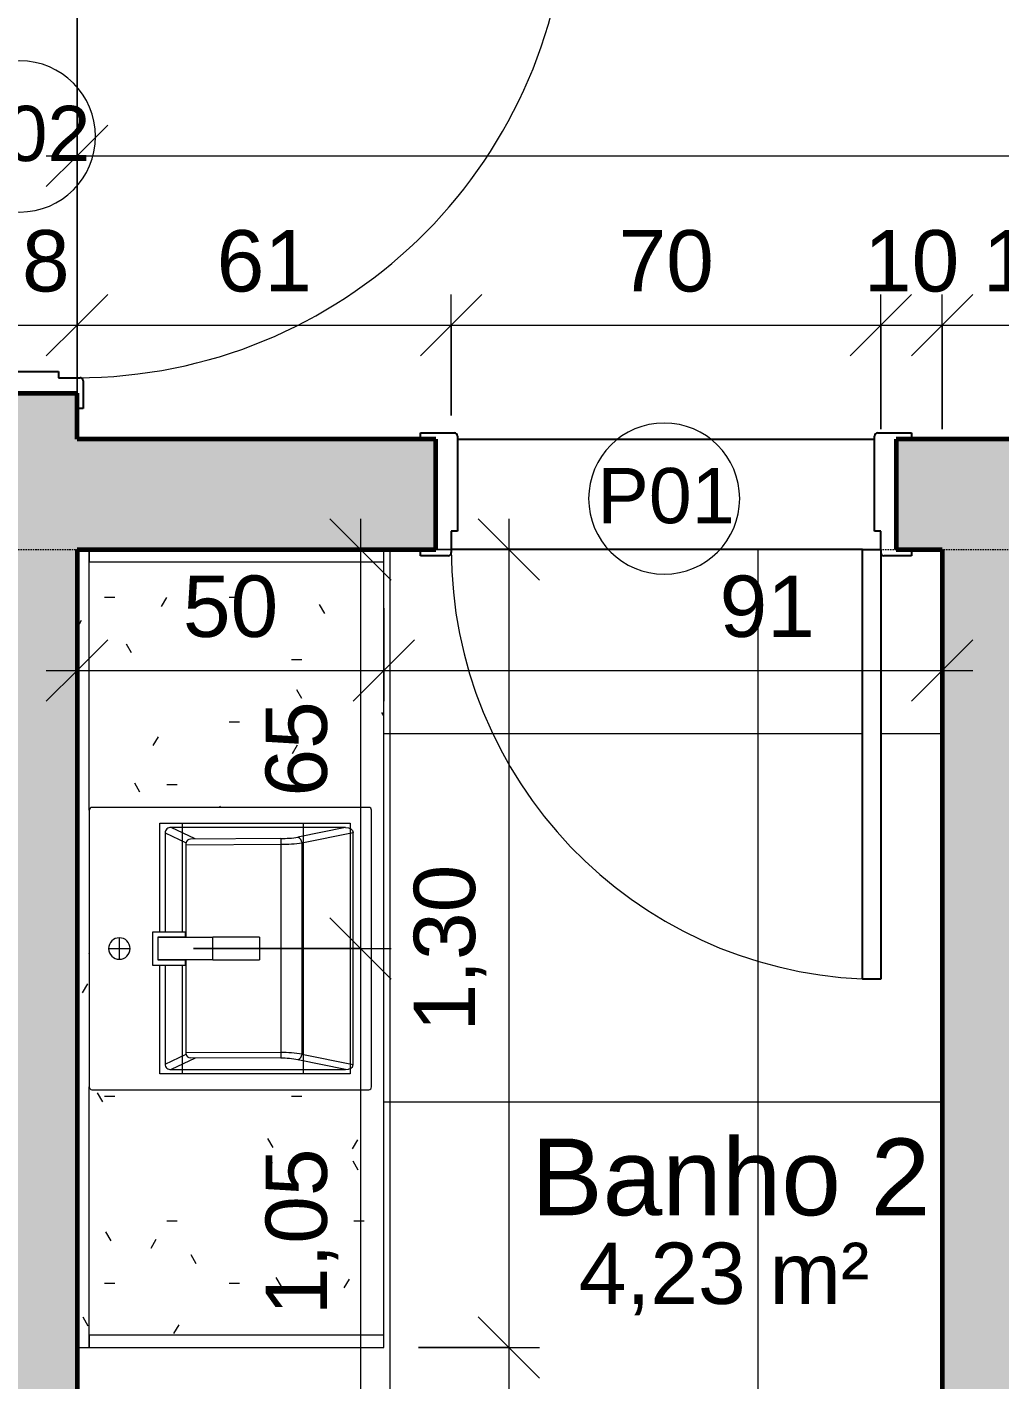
# Model space of a CAD drawing. Header units: millimetres. Extents: x -168557 to 193771, y -108373 to 197278.
# Drawn here: x 184331 to 185917, y -14683 to -12478 of the extents above; entities that cross this region are included whole.
import ezdxf

# ---------------------------------------------------------------- set-up
doc = ezdxf.new("R2010")
doc.units = ezdxf.units.MM
doc.linetypes.add('Overhead', pattern=[3.96875, 2.38125, -1.5875])
for name, color, linetype, lineweight in [('A-ANNO-DIMS', 211, 'Continuous', 9), ('A-ANNO-DIMS-50', 211, 'Continuous', 9), ('A-DOOR', 31, 'Continuous', 9), ('A-DOOR-IDEN', 31, 'Continuous', 9), ('A-FLOR', 192, 'Continuous', 9), ('A-FLOR-OVHD', 1, 'Overhead', 9), ('A-FLOR-PATT', 8, 'Continuous', 25), ('A-WALL', 113, 'Continuous', 9), ('A-WALL-PATT', 111, 'Continuous', 25), ('L-HRDS-IDEN', 13, 'Continuous', 9), ('P-SANR-FIXT', 6, 'Continuous', 9), ('Q-CASE', 31, 'Continuous', 9)]:
    doc.layers.add(name, color=color, linetype=linetype, lineweight=lineweight)
doc.styles.add('@Arial Unicode MS_1', font='', dxfattribs={"height": 100})
doc.styles.add('Arial', font='arial.ttf', dxfattribs={"height": 90})
doc.styles.add('Arial_2', font='arial.ttf', dxfattribs={"height": 100})
doc.styles.add('Arial_3', font='arial.ttf', dxfattribs={"height": 125})
doc.styles.get('@Arial Unicode MS_1').set_extended_font_data('@Arial Unicode MS')
doc.dimstyles.new('CRT_-__Metros_-_Linha_de_chamada_3_5_mm_2', dxfattribs={"dimscale": 304.8, "dimtxt": 100.584485, "dimasz": 0.328084, "dimexe": 0.164042, "dimexo": 0.0625, "dimgap": 0.082021, "dimtad": 1, "dimdec": 0, "dimlfac": 0.1, "dimdsep": 46, "dimtxsty": '@Arial Unicode MS_1', "dimblk1": 'OBLIQUE', "dimblk2": 'OBLIQUE', "dimsah": 1, "dimcen": 0.09, "dimdle": 0.164042, "dimazin": 0, "dimtfac": 1, "dimtdec": 4, "dimtix": 1, "dimtmove": 0, "dimatfit": 3, "dimfxl": 0.984252, "dimfxlon": 1, "dimtvp": 1, "dimtolj": 1, "dimtzin": 0, "dimarcsym": 2})
doc.dimstyles.new('CRT_-__Metros_-_Linha_de_chamada_3_5_mm_3', dxfattribs={"dimscale": 304.8, "dimtxt": 100.584485, "dimasz": 0.328084, "dimexe": 0.164042, "dimexo": 0.0625, "dimgap": 0.082021, "dimtad": 1, "dimlfac": 0.001, "dimrnd": 0.01, "dimzin": 0, "dimdsep": 46, "dimtxsty": '@Arial Unicode MS_1', "dimblk1": 'OBLIQUE', "dimblk2": 'OBLIQUE', "dimsah": 1, "dimcen": 0.09, "dimdle": 0.164042, "dimazin": 0, "dimtfac": 1, "dimtdec": 4, "dimtix": 1, "dimtmove": 0, "dimatfit": 3, "dimfxl": 0.984252, "dimfxlon": 1, "dimtvp": 1, "dimtolj": 1, "dimtzin": 0, "dimarcsym": 2})
doc.dimstyles.new('CRT_-__Metros_-_Linha_de_chamada_3_5_mm_5', dxfattribs={"dimscale": 304.8, "dimtxt": 100.584485, "dimasz": 0.328084, "dimexe": 0.164042, "dimexo": 0.0625, "dimgap": 0.082021, "dimtad": 1, "dimlfac": 0.001, "dimrnd": 0.01, "dimzin": 0, "dimdsep": 46, "dimtxsty": '@Arial Unicode MS_1', "dimblk1": 'OBLIQUE', "dimblk2": 'OBLIQUE', "dimsah": 1, "dimcen": 0.09, "dimdle": 0.164042, "dimazin": 0, "dimtfac": 1, "dimtdec": 4, "dimtix": 1, "dimtmove": 2, "dimatfit": 3, "dimfxl": 0.984252, "dimfxlon": 1, "dimtvp": 1, "dimtolj": 1, "dimtzin": 0, "dimarcsym": 2})
doc.dimstyles.new('CRT_-__Metros_-_Linha_de_chamada_3_5_mm_6', dxfattribs={"dimscale": 304.8, "dimtxt": 100.584485, "dimasz": 0.328084, "dimexe": 0.164042, "dimexo": 0.0625, "dimgap": 0.082021, "dimtad": 1, "dimdec": 0, "dimlfac": 0.1, "dimdsep": 46, "dimtxsty": '@Arial Unicode MS_1', "dimblk1": 'OBLIQUE', "dimblk2": 'OBLIQUE', "dimsah": 1, "dimcen": 0.09, "dimdle": 0.164042, "dimazin": 0, "dimtfac": 1, "dimtdec": 4, "dimtix": 1, "dimtmove": 2, "dimatfit": 3, "dimfxl": 0.984252, "dimfxlon": 1, "dimtvp": 1, "dimtolj": 1, "dimtzin": 0, "dimarcsym": 2})
pattern_1 = [(270, (14024.35, 2385.38), (101.6, -406.4), [16.764, -288.036, 16.764, -288.036, -1625.6]), (270, (14024.35, 2385.38), (101.6, -406.4), [-609.6, 16.764, -592.836, 16.764, -288.036, -711.2]), (270, (14024.35, 2385.38), (101.6, -406.4), [-1524, 16.764, -186.436, 16.764, -491.236]), (30, (14075.15, 2232.98), (301.1527, 291.1882), [16.764, -288.036, 16.764, -288.036, -1625.6]), (30, (14075.15, 2232.98), (301.1527, 291.1882), [-609.6, 16.764, -592.836, 16.764, -288.036, -711.2]), (30, (14075.15, 2232.98), (301.1527, 291.1882), [-1524, 16.764, -186.436, 16.764, -491.236]), (150, (14278.35, 2182.18), (-402.7527, 115.2118), [16.764, -288.036, 16.764, -288.036, -1625.6]), (150, (14278.35, 2182.18), (-402.7527, 115.2118), [-609.6, 16.764, -592.836, 16.764, -288.036, -711.2]), (150, (14278.35, 2182.18), (-402.7527, 115.2118), [-1524, 16.764, -186.436, 16.764, -491.236])]

# ---------------------------------------------------------------- blocks, each defined once
blk = doc.blocks.new('CRT_POR_Abrir_1 Folha_Madeira - 70 x 210 cm-V7-TERREO')
at = {"layer": 'A-DOOR', "lineweight": 25}
for p, q in [((-350, 790), (-320, 790)), ((-350, 90), (-350, 790)), ((-320, 790), (-320, 90)), ((-400, 90), (-400, 100)), ((-400, 100), (-355, 100)), ((-320, 90), (-350, 90)), ((-350, 90), (-350, 60)), ((350, 60), (350, 95)), ((355, 100), (400, 100)), ((400, 100), (400, 90)), ((-350, 60), (-340, 60)), ((-340, 60), (-340, -95)), ((340, 60), (350, 60)), ((340, -95), (340, 60)), ((-400, -100), (-400, -90)), ((-345, -100), (-400, -100)), ((400, -100), (345, -100)), ((400, -90), (400, -100))]:
    blk.add_line(p, q, dxfattribs=at)
at = {"layer": 'A-DOOR'}
for p, q in [((-350, 90), (-350, 790)), ((-350, 90), (350, 90)), ((350, 90), (-320, 90)), ((-340, -90), (340, -90))]:
    blk.add_line(p, q, dxfattribs=at)
blk.add_arc((-350, 90), 700, 0, 87.5361, dxfattribs=at)
at = {"layer": 'A-DOOR', "lineweight": 25}
for centre, start, end in [((-355, 95), 0, 90), ((355, 95), 90, 180), ((-345, -95), 270, 360), ((345, -95), 180, 270)]:
    blk.add_arc(centre, 5, start, end, dxfattribs=at)
blk = doc.blocks.new('CRT_POR_Abrir_1 Folha_Madeira - 80 x 210 cm-3907159-TERREO')
at = {"layer": 'A-DOOR', "lineweight": 25}
for p, q in [((-400, 890), (-370, 890)), ((-400, 90), (-400, 890)), ((-370, 890), (-370, 90)), ((-450, 90), (-450, 100)), ((-450, 100), (-405, 100)), ((-370, 90), (-400, 90)), ((-400, 90), (-400, 60)), ((400, 60), (400, 95)), ((405, 100), (450, 100)), ((450, 100), (450, 90)), ((-400, 60), (-390, 60)), ((-390, 60), (-390, -95)), ((390, 60), (400, 60)), ((390, -95), (390, 60)), ((-450, -100), (-450, -90)), ((-395, -100), (-450, -100)), ((450, -100), (395, -100)), ((450, -90), (450, -100))]:
    blk.add_line(p, q, dxfattribs=at)
at = {"layer": 'A-DOOR'}
for p, q in [((-400, 90), (-400, 890)), ((-400, 90), (400, 90)), ((400, 90), (-370, 90)), ((-390, -90), (390, -90)), ((-390, -90), (390, -90))]:
    blk.add_line(p, q, dxfattribs=at)
blk.add_arc((-400, 90), 800, 0, 87.8441, dxfattribs=at)
at = {"layer": 'A-DOOR', "lineweight": 25}
for centre, start, end in [((-405, 95), 0, 90), ((405, 95), 90, 180), ((-395, -95), 270, 0), ((395, -95), 180, 270)]:
    blk.add_arc(centre, 5, start, end, dxfattribs=at)
blk = doc.blocks.new('CRT_GAB_BNH_Bancada retangular com cuba de apoio - CRT_GAB_BNH_Bancada retangular com cuba de apoio-4146542-TERREO')
at = {"layer": 'Q-CASE'}
h = blk.add_hatch(dxfattribs=at)
h.set_pattern_fill('FP_10', color=256, style=0, pattern_type=2)
h.set_pattern_definition(pattern_1)
h.paths.add_polyline_path([(-605.3, -20), (694.7, -20), (694.7, 0), (-605.3, 0)])
h = blk.add_hatch(dxfattribs=at)
h.set_pattern_fill('FP_10', color=256, style=0, pattern_type=2)
h.set_pattern_definition(pattern_1)
h.paths.add_polyline_path([(-585.3, -20), (-585.3, -500), (674.7, -500), (674.7, -20), (271.5, -20.1), (272.5, -20.6), (274.7, -24.4), (274.6, -476.8), (274.1, -477.8), (270.3, -480), (-182.1, -479.9), (-185.2, -476.8), (-185.3, -475.6), (-185.2, -23.2), (-182.1, -20.1), (-185.3, -20), (-339.5, -20)])
at = {"layer": 'P-SANR-FIXT', "color": 55}
for p, q in [((44.7, -51.5), (44.7, -86.5)), ((27.2, -69), (62.2, -69)), ((26.2, -131.5), (26.2, -176.9)), ((63.2, -131.5), (26.2, -131.5)), ((63.2, -176.9), (63.2, -131.5)), ((-133.9, -192.5), (-152.5, -153.4)), ((-152.5, -153.4), (-152.5, -437.5)), ((-143.7, -143.6), (-127.4, -177.7)), ((17.8, -143.6), (-143.7, -143.6)), ((233.1, -143.6), (71.6, -143.6)), ((233.1, -143.6), (216.8, -177.7)), ((223.3, -192.5), (241.9, -153.4)), ((241.9, -437.5), (241.9, -153.4)), ((-134.1, -332.3), (-133.3, -184.9)), ((-127.4, -177.7), (26.2, -177.7)), ((-124, -177.7), (-124.8, -332.5)), ((63.2, -177.7), (216.8, -177.7)), ((213.4, -177.7), (214.7, -332.5)), ((224.1, -332.3), (222.7, -184.9)), ((26.2, -221.5), (63.2, -221.5)), ((-134, -332.5), (224.3, -332.5)), ((-152.5, -437.5), (-136.6, -359.9)), ((-127.3, -366.6), (-144.4, -450)), ((216.7, -366.6), (-127.3, -366.6)), ((216.7, -366.6), (233.8, -450)), ((241.9, -437.5), (226, -359.9)), ((-144.4, -450), (233.8, -450))]:
    blk.add_line(p, q, dxfattribs=at)
for centre, radius, start, end in [((-143.7, -152.4), 8.81, 90, 186.2363), ((233.1, -152.4), 8.81, 353.7637, 90), ((-126, -184.9), 7.28, 100.4883, 179.7065), ((215.4, -184.9), 7.28, 0.2935, 79.5117), ((-256.6, -335.1), 122.5, 348.2872, 1.3069), ((-325.8, -334.8), 201, 350.8951, 0.6682), ((464.3, -334.8), 249.7, 179.462, 187.3196), ((385.8, -335.1), 161.7, 179.0099, 188.8476), ((-126.5, -355.7), 11, 202.5704, 265.703), ((215.9, -355.7), 11, 274.297, 337.4296)]:
    blk.add_arc(centre, radius, start, end, dxfattribs=at)
for points in [[(-152.5, -437.5), (-152.5, -444.8), (-149.6, -450), (-144.4, -450)], [(241.9, -437.5), (241.9, -444.8), (239, -450), (233.8, -450)]]:
    blk.add_open_spline(points, degree=3, dxfattribs=at)
at = {"layer": 'Q-CASE', "color": 55}
for p, q in [((-605.3, 0), (-605.3, -20)), ((-605.3, -20), (-605.3, -500)), ((-585.3, -20), (-605.3, -20)), ((-605.3, -20), (-180.9, -20)), ((-585.3, -500), (-585.3, -20)), ((270.3, -20), (-180.9, -20)), ((270.3, -20), (694.7, -20)), ((674.7, -20), (674.7, -500)), ((694.7, -20), (674.7, -20)), ((-185.3, -24.4), (-185.3, -475.6)), ((274.7, -475.6), (274.7, -24.4)), ((71.6, -123.1), (17.8, -123.1)), ((17.8, -123.1), (17.8, -176.9)), ((26.2, -221.5), (26.2, -131.5)), ((63.2, -131.5), (26.2, -131.5)), ((63.2, -131.5), (63.2, -221.5)), ((71.6, -176.9), (71.6, -123.1)), ((-159.4, -445.2), (-159.4, -134.8)), ((-159.4, -134.8), (17.8, -134.8)), ((71.6, -134.8), (248.8, -134.8)), ((248.8, -134.8), (248.8, -445.2)), ((-159.4, -171.7), (17.8, -171.7)), ((71.6, -171.7), (248.8, -171.7)), ((17.8, -176.9), (26.2, -176.9)), ((63.2, -176.9), (71.6, -176.9)), ((26.2, -221.5), (26.2, -297.5)), ((26.2, -221.5), (63.2, -221.5)), ((63.2, -297.5), (63.2, -221.5)), ((63.2, -297.5), (26.2, -297.5)), ((248.8, -368.3), (-159.4, -368.3)), ((248.8, -445.2), (-159.4, -445.2)), ((-180.9, -480), (270.3, -480)), ((-605.3, -500), (-585.3, -500)), ((-585.3, -500), (674.7, -500)), ((674.7, -500), (694.7, -500))]:
    blk.add_line(p, q, dxfattribs=at)
for centre, radius, start, end in [((-180.9, -24.4), 4.37, 90, 180), ((270.3, -24.4), 4.37, 0, 90), ((44.7, -69), 17.5, 0, 180), ((44.7, -69), 17.5, 360, 180), ((44.7, -69), 17.5, 180, 0), ((44.7, -69), 17.5, 180, 360), ((-180.9, -475.6), 4.37, 180, 270), ((270.3, -475.6), 4.37, 270, 360)]:
    blk.add_arc(centre, radius, start, end, dxfattribs=at)
blk = doc.blocks.new('CRT_ANO_Tag de Portas - Tag 1_8mm-918015-TERREO')
at = {"layer": 'A-DOOR-IDEN'}
for start, end in [(360, 180), (180, 360)]:
    blk.add_arc((-0.061, -0.14), 2.462, start, end, dxfattribs=at)
blk = doc.blocks.new('DIMBLOCK112-TERREO')
at = {"layer": 'A-ANNO-DIMS-50', "transparency": 16777216}
for p, q in [((189502.3, -12388.4), (189502.3, -12738.4)), ((189502.3, -12688.4), (189502.3, -12388.4)), ((184412.3, -12714.6), (184412.3, -12638.4)), ((184362.3, -12688.4), (189552.3, -12688.4)), ((184412.3, -12688.4), (184412.3, -12714.6))]:
    blk.add_line(p, q, dxfattribs=at)
at = {"layer": 'A-ANNO-DIMS-50', "lineweight": 18, "transparency": 16777216}
for p, q in [((184412.3, -12688.4), (184462.3, -12638.4)), ((189502.3, -12688.4), (189552.3, -12638.4)), ((184412.3, -12688.4), (184362.3, -12738.4)), ((189502.3, -12688.4), (189452.3, -12738.4))]:
    blk.add_line(p, q, dxfattribs=at)
at = {"layer": 'A-ANNO-DIMS-50', "color": 0, "transparency": 16777216, "insert": (186822.1, -12533.6), "char_height": 100, "width": 324.675, "attachment_point": 1, "line_spacing_factor": 1.117605, "style": '@Arial Unicode MS_1'}
blk.add_mtext('5,09', dxfattribs=at)
blk = doc.blocks.new('_Oblique')
at = {"color": 0, "linetype": 'ByBlock', "lineweight": -2}
blk.add_line((-0.5, -0.5), (0.5, 0.5), dxfattribs=at)
blk = doc.blocks.new('DIMBLOCK120-TERREO')
at = {"layer": 'A-ANNO-DIMS-50', "lineweight": 18, "transparency": 16777216}
for p, q in [((184232.3, -12964), (184282.3, -12914)), ((184412.3, -12964), (184462.3, -12914)), ((184232.3, -12964), (184182.3, -13014)), ((184412.3, -12964), (184362.3, -13014))]:
    blk.add_line(p, q, dxfattribs=at)
at = {"layer": 'A-ANNO-DIMS-50', "transparency": 16777216}
for p, q in [((184232.3, -13111), (184232.3, -12914)), ((184412.3, -13111), (184412.3, -12914)), ((184232.3, -12964), (184412.3, -12964)), ((184232.3, -12964), (184232.3, -13111)), ((184412.3, -12964), (184412.3, -13111))]:
    blk.add_line(p, q, dxfattribs=at)
at = {"layer": 'A-ANNO-DIMS-50', "color": 0, "transparency": 16777216, "insert": (184244.9, -12809.2), "char_height": 100, "width": 185.873, "attachment_point": 1, "line_spacing_factor": 1.117605, "style": '@Arial Unicode MS_1'}
blk.add_mtext('18', dxfattribs=at)
blk = doc.blocks.new('DIMBLOCK121-TERREO')
at = {"layer": 'A-ANNO-DIMS-50', "lineweight": 18, "transparency": 16777216}
for p, q in [((184412.3, -12964), (184462.3, -12914)), ((185022.3, -12964), (185072.3, -12914)), ((184412.3, -12964), (184362.3, -13014)), ((185022.3, -12964), (184972.3, -13014))]:
    blk.add_line(p, q, dxfattribs=at)
at = {"layer": 'A-ANNO-DIMS-50', "transparency": 16777216}
for p, q in [((184412.3, -13111), (184412.3, -12914)), ((185022.3, -13111), (185022.3, -12914)), ((184412.3, -12964), (185022.3, -12964)), ((184412.3, -12964), (184412.3, -13111)), ((185022.3, -12964), (185022.3, -13111))]:
    blk.add_line(p, q, dxfattribs=at)
at = {"layer": 'A-ANNO-DIMS-50', "color": 0, "transparency": 16777216, "insert": (184639.9, -12809.2), "char_height": 100, "width": 185.873, "attachment_point": 1, "line_spacing_factor": 1.117605, "style": '@Arial Unicode MS_1'}
blk.add_mtext('61', dxfattribs=at)
blk = doc.blocks.new('DIMBLOCK122-TERREO')
at = {"layer": 'A-ANNO-DIMS-50', "lineweight": 18, "transparency": 16777216}
for p, q in [((185022.3, -12964), (185072.3, -12914)), ((185722.3, -12964), (185772.3, -12914)), ((185022.3, -12964), (184972.3, -13014)), ((185722.3, -12964), (185672.3, -13014))]:
    blk.add_line(p, q, dxfattribs=at)
at = {"layer": 'A-ANNO-DIMS-50', "transparency": 16777216}
for p, q in [((185022.3, -13111), (185022.3, -12914)), ((185722.3, -13133.6), (185722.3, -12914)), ((185022.3, -12964), (185722.3, -12964)), ((185022.3, -12964), (185022.3, -13111)), ((185722.3, -12964), (185722.3, -13133.6))]:
    blk.add_line(p, q, dxfattribs=at)
at = {"layer": 'A-ANNO-DIMS-50', "color": 0, "transparency": 16777216, "insert": (185294.9, -12809.2), "char_height": 100, "width": 185.873, "attachment_point": 1, "line_spacing_factor": 1.117605, "style": '@Arial Unicode MS_1'}
blk.add_mtext('70', dxfattribs=at)
blk = doc.blocks.new('DIMBLOCK123-TERREO')
at = {"layer": 'A-ANNO-DIMS-50', "lineweight": 18, "transparency": 16777216}
for p, q in [((185722.3, -12964), (185772.3, -12914)), ((185822.3, -12964), (185872.3, -12914)), ((185722.3, -12964), (185672.3, -13014)), ((185822.3, -12964), (185772.3, -13014))]:
    blk.add_line(p, q, dxfattribs=at)
at = {"layer": 'A-ANNO-DIMS-50', "transparency": 16777216}
for p, q in [((185722.3, -13133.6), (185722.3, -12914)), ((185822.3, -13133.6), (185822.3, -12914)), ((185722.3, -12964), (185822.3, -12964)), ((185722.3, -12964), (185722.3, -13133.6)), ((185822.3, -12964), (185822.3, -13133.6))]:
    blk.add_line(p, q, dxfattribs=at)
at = {"layer": 'A-ANNO-DIMS-50', "color": 0, "transparency": 16777216, "insert": (185694.9, -12809.2), "char_height": 100, "width": 185.873, "attachment_point": 1, "line_spacing_factor": 1.117605, "style": '@Arial Unicode MS_1'}
blk.add_mtext('10', dxfattribs=at)
blk = doc.blocks.new('DIMBLOCK124-TERREO')
at = {"layer": 'A-ANNO-DIMS-50', "lineweight": 18, "transparency": 16777216}
for p, q in [((185822.3, -12964), (185872.3, -12914)), ((186002.3, -12964), (186052.3, -12914)), ((185822.3, -12964), (185772.3, -13014)), ((186002.3, -12964), (185952.3, -13014))]:
    blk.add_line(p, q, dxfattribs=at)
at = {"layer": 'A-ANNO-DIMS-50', "transparency": 16777216}
for p, q in [((185822.3, -13133.6), (185822.3, -12914)), ((186002.3, -13133.6), (186002.3, -12914)), ((185822.3, -12964), (186002.3, -12964)), ((185822.3, -12964), (185822.3, -13133.6)), ((186002.3, -12964), (186002.3, -13133.6))]:
    blk.add_line(p, q, dxfattribs=at)
at = {"layer": 'A-ANNO-DIMS-50', "color": 0, "transparency": 16777216, "insert": (185888.6, -12809.2), "char_height": 100, "width": 185.873, "attachment_point": 1, "line_spacing_factor": 1.117605, "style": '@Arial Unicode MS_1'}
blk.add_mtext('18', dxfattribs=at)
blk = doc.blocks.new('DIMBLOCK162-TERREO')
at = {"layer": 'A-ANNO-DIMS-50', "lineweight": 18, "transparency": 16777216}
for p, q in [((184874.4, -13329.7), (184824.4, -13279.7)), ((184874.4, -13329.7), (184924.4, -13379.7)), ((184874.4, -13979.7), (184824.4, -13929.7)), ((184874.4, -13979.7), (184924.4, -14029.7))]:
    blk.add_line(p, q, dxfattribs=at)
at = {"layer": 'A-ANNO-DIMS-50', "transparency": 16777216}
for p, q in [((184874.4, -13279.7), (184874.4, -13979.7)), ((185174.4, -13329.7), (184824.4, -13329.7)), ((184874.4, -13329.7), (185174.4, -13329.7)), ((184601.9, -13979.7), (184924.4, -13979.7)), ((184874.4, -13979.7), (184601.9, -13979.7))]:
    blk.add_line(p, q, dxfattribs=at)
at = {"layer": 'A-ANNO-DIMS-50', "color": 0, "transparency": 16777216, "insert": (184719.6, -13732.1), "char_height": 100, "width": 185.873, "attachment_point": 1, "rotation": 90, "line_spacing_factor": 1.117605, "style": '@Arial Unicode MS_1'}
blk.add_mtext('65', dxfattribs=at)
blk = doc.blocks.new('DIMBLOCK163-TERREO')
at = {"layer": 'A-ANNO-DIMS-50', "lineweight": 18, "transparency": 16777216}
for p, q in [((184874.4, -13979.7), (184824.4, -13929.7)), ((184874.4, -13979.7), (184924.4, -14029.7)), ((184874.4, -15029.7), (184824.4, -14979.7)), ((184874.4, -15029.7), (184924.4, -15079.7))]:
    blk.add_line(p, q, dxfattribs=at)
at = {"layer": 'A-ANNO-DIMS-50', "transparency": 16777216}
for p, q in [((184601.9, -13979.7), (184924.4, -13979.7)), ((184874.4, -13979.7), (184601.9, -13979.7)), ((184874.4, -13979.7), (184874.4, -15029.7)), ((184516.5, -15029.7), (184924.4, -15029.7)), ((184874.4, -15029.7), (184516.5, -15029.7))]:
    blk.add_line(p, q, dxfattribs=at)
at = {"layer": 'A-ANNO-DIMS-50', "color": 0, "transparency": 16777216, "insert": (184719.6, -14577.2), "char_height": 100, "width": 324.675, "attachment_point": 1, "rotation": 90, "line_spacing_factor": 1.117605, "style": '@Arial Unicode MS_1'}
blk.add_mtext('1,05', dxfattribs=at)
blk = doc.blocks.new('DIMBLOCK166-TERREO')
at = {"layer": 'A-ANNO-DIMS-50', "lineweight": 18, "transparency": 16777216}
for p, q in [((185115.9, -13329.7), (185065.9, -13279.7)), ((185115.9, -13329.7), (185165.9, -13379.7)), ((185115.9, -14629.7), (185065.9, -14579.7)), ((185115.9, -14629.7), (185165.9, -14679.7))]:
    blk.add_line(p, q, dxfattribs=at)
at = {"layer": 'A-ANNO-DIMS-50', "transparency": 16777216}
for p, q in [((185115.9, -13279.7), (185115.9, -14629.7)), ((184815.9, -13329.7), (185165.9, -13329.7)), ((185115.9, -13329.7), (184815.9, -13329.7)), ((184968.9, -14629.7), (185165.9, -14629.7)), ((185115.9, -14629.7), (184968.9, -14629.7))]:
    blk.add_line(p, q, dxfattribs=at)
at = {"layer": 'A-ANNO-DIMS-50', "color": 0, "transparency": 16777216, "insert": (184961.1, -14114.9), "char_height": 100, "width": 324.675, "attachment_point": 1, "rotation": 90, "line_spacing_factor": 1.117605, "style": '@Arial Unicode MS_1'}
blk.add_mtext('1,30', dxfattribs=at)
blk = doc.blocks.new('DIMBLOCK167-TERREO')
at = {"layer": 'A-ANNO-DIMS-50', "lineweight": 18, "transparency": 16777216}
for p, q in [((185115.9, -14629.7), (185065.9, -14579.7)), ((185115.9, -14629.7), (185165.9, -14679.7)), ((185115.9, -15426.3), (185065.9, -15376.3)), ((185115.9, -15426.3), (185165.9, -15476.3))]:
    blk.add_line(p, q, dxfattribs=at)
at = {"layer": 'A-ANNO-DIMS-50', "transparency": 16777216}
for p, q in [((184968.9, -14629.7), (185165.9, -14629.7)), ((185115.9, -14629.7), (184968.9, -14629.7)), ((185115.9, -14629.7), (185115.9, -15426.3)), ((185415.9, -15426.3), (185065.9, -15426.3)), ((185115.9, -15426.3), (185415.9, -15426.3))]:
    blk.add_line(p, q, dxfattribs=at)
at = {"layer": 'A-ANNO-DIMS-50', "color": 0, "transparency": 16777216, "insert": (184961.1, -15105.4), "char_height": 100, "width": 185.873, "attachment_point": 1, "rotation": 90, "line_spacing_factor": 1.117605, "style": '@Arial Unicode MS_1'}
blk.add_mtext('80', dxfattribs=at)
blk = doc.blocks.new('DIMBLOCK178-TERREO')
at = {"layer": 'A-ANNO-DIMS-50', "transparency": 16777216}
for p, q in [((184412.3, -13397.3), (184412.3, -13576.8)), ((184412.3, -13526.8), (184412.3, -13397.3)), ((184912.3, -13425.2), (184912.3, -13576.8)), ((184912.3, -13526.8), (184912.3, -13425.2)), ((184362.3, -13526.8), (184912.3, -13526.8))]:
    blk.add_line(p, q, dxfattribs=at)
at = {"layer": 'A-ANNO-DIMS-50', "lineweight": 18, "transparency": 16777216}
for p, q in [((184412.3, -13526.8), (184462.3, -13476.8)), ((184912.3, -13526.8), (184962.3, -13476.8)), ((184412.3, -13526.8), (184362.3, -13576.8)), ((184912.3, -13526.8), (184862.3, -13576.8))]:
    blk.add_line(p, q, dxfattribs=at)
at = {"layer": 'A-ANNO-DIMS-50', "color": 0, "transparency": 16777216, "insert": (184584.9, -13372), "char_height": 100, "width": 185.873, "attachment_point": 1, "line_spacing_factor": 1.117605, "style": '@Arial Unicode MS_1'}
blk.add_mtext('50', dxfattribs=at)
blk = doc.blocks.new('DIMBLOCK179-TERREO')
at = {"layer": 'A-ANNO-DIMS-50', "transparency": 16777216}
for p, q in [((185822.3, -13397.3), (185822.3, -13576.8)), ((185822.3, -13526.8), (185822.3, -13397.3)), ((184912.3, -13425.2), (184912.3, -13576.8)), ((184912.3, -13526.8), (184912.3, -13425.2)), ((184912.3, -13526.8), (185872.3, -13526.8))]:
    blk.add_line(p, q, dxfattribs=at)
at = {"layer": 'A-ANNO-DIMS-50', "lineweight": 18, "transparency": 16777216}
for p, q in [((184912.3, -13526.8), (184962.3, -13476.8)), ((185822.3, -13526.8), (185872.3, -13476.8)), ((184912.3, -13526.8), (184862.3, -13576.8)), ((185822.3, -13526.8), (185772.3, -13576.8))]:
    blk.add_line(p, q, dxfattribs=at)
at = {"layer": 'A-ANNO-DIMS-50', "color": 0, "transparency": 16777216, "insert": (185459.6, -13372), "char_height": 100, "width": 185.873, "attachment_point": 1, "line_spacing_factor": 1.117605, "style": '@Arial Unicode MS_1'}
blk.add_mtext('91', dxfattribs=at)

msp = doc.modelspace()

# ---------------------------------------------------------------- hatches: boundary and pattern name
at = {"layer": 'A-FLOR-PATT', "lineweight": 9}
h = msp.add_hatch(dxfattribs=at)
h.set_pattern_fill('FP_16', color=9, style=0, pattern_type=2)
h.set_pattern_definition([(270, (184322.33, -14829.65), (600, 4e-14), []), (0, (184322.33, -14829.65), (0, 600), [])])
h.paths.add_polyline_path([(184027.332, -16329.651), (184232.332, -16329.651), (184232.332, -15895.918), (184154.057, -15895.918), (184150.882, -15893.449), (184150.882, -15891.372), (184008.638, -15891.372), (184004.966, -15914.026), (183986.61, -15949.773), (183980.166, -15956.741), (183958.83, -15977.526), (183938.178, -15988.898), (183920.844, -15996.125), (183909.255, -15998.29), (183884.182, -16001.78), (183844.936, -15995.565), (183827.798, -15987.617), (183808.11, -15976.103), (183781.021, -15948.687), (183769.725, -15928.524), (183763.397, -15914.026), (183757.182, -15874.78), (183763.397, -15835.535), (183781.544, -15800.014), (183789.54, -15791.485), (183809.533, -15772.035), (183830.185, -15760.663), (183847.519, -15753.436), (183857.71, -15751.467), (183884.182, -15747.78), (183923.427, -15753.996), (183940.565, -15761.944), (183960.253, -15773.458), (183987.342, -15800.874), (183998.638, -15821.037), (184004.966, -15835.535), (184008.885, -15858.189), (184150.882, -15857.68), (184150.882, -15856.112), (184154.057, -15853.643), (184232.332, -15853.643), (184232.332, -15427.91), (183527.332, -15427.91), (183527.332, -15419.91), (184232.332, -15419.91), (184232.332, -15212.151), (184158.076, -15209.265), (184098.855, -15203.093), (184091.783, -15201.012), (184082.42, -15196.62), (184072.725, -15186.948), (184068.901, -15180.373), (184065.907, -15170.018), (184064.784, -15158.452), (184064.43, -15149.192), (184049.354, -15149.674), (184038.636, -15150.566), (184022.576, -15154.649), (184012.332, -15158.18), (184012.332, -15163.425), (183884.481, -15206.977), (183852.802, -15215.15), (183837.838, -15217.901), (183810.748, -15219.625), (183779.051, -15219.414), (183750.565, -15215.513), (183726.214, -15210.181), (183695.054, -15199.013), (183675.884, -15190.972), (183657.943, -15180.69), (183629.924, -15161.923), (183606.545, -15139.501), (183599.285, -15130.799), (183586.691, -15110.707), (183577.838, -15093.003), (183571.002, -15070.249), (183566.67, -15049.735), (183565.52, -15029.651), (183566.782, -15007.601), (183573.067, -14981.575), (183578.654, -14964.202), (183590.916, -14941.281), (183603.149, -14923.671), (183609.068, -14917.573), (183632.855, -14894.985), (183666.599, -14873.412), (183681.716, -14865.657), (183712.415, -14853.847), (183730.992, -14847.721), (183756.299, -14842.651), (183783.252, -14839.378), (183820.414, -14840.292), (183842.099, -14842.184), (183856.855, -14845.001), (183897.408, -14856.264), (184012.332, -14896.275), (184012.458, -14901.166), (184022.576, -14904.653), (184038.636, -14908.736), (184055.15, -14910.11), (184064.538, -14910.11), (184065.493, -14892.31), (184066.897, -14885.454), (184070.145, -14876.143), (184079.2, -14865.277), (184085.41, -14860.885), (184097.545, -14856.508), (184106.902, -14854.923), (184174.642, -14848.982), (184232.332, -14847.151), (184232.332, -14629.651), (183732.332, -14629.651), (183732.332, -13329.651), (183672.332, -13329.651), (183672.332, -13339.651), (183627.332, -13339.651), (183623.796, -13338.186), (183622.332, -13334.651), (183622.332, -13329.651), (182952.332, -13329.651), (182952.332, -14029.651), (182922.332, -14029.651), (182922.332, -13334.651), (182920.867, -13338.186), (182917.332, -13339.651), (182872.332, -13339.651), (182872.332, -13329.651), (182822.332, -13329.651), (182822.332, -16329.651), (183027.332, -16329.651), (183027.332, -16319.651), (184027.332, -16319.651), (184027.332, -16324.651)])
h.paths.add_polyline_path([(184617.332, -16329.651), (184617.332, -16319.651), (185617.332, -16319.651), (185617.332, -16329.651), (185822.332, -16329.651), (185822.332, -13329.651), (185772.332, -13329.651), (185772.332, -13339.651), (185727.332, -13339.651), (185723.796, -13338.186), (185722.332, -13334.651), (185722.332, -14029.651), (185692.332, -14029.651), (185692.332, -13329.651), (185022.332, -13329.651), (185022.332, -13334.651), (185020.867, -13338.186), (185017.332, -13339.651), (184972.332, -13339.651), (184972.332, -13329.651), (184912.332, -13329.651), (184912.332, -14629.651), (184412.332, -14629.651), (184412.332, -14847.151), (184486.523, -14849.985), (184519.762, -14852.896), (184545.808, -14856.209), (184552.88, -14858.29), (184562.184, -14862.574), (184567.06, -14867.152), (184575.116, -14877.417), (184577.327, -14884.025), (184578.768, -14889.374), (184579.874, -14900.85), (184580.324, -14910.11), (184589.513, -14910.11), (184606.027, -14908.736), (184622.087, -14904.653), (184632.332, -14901.122), (184632.332, -14895.877), (184758.782, -14852.696), (184793.679, -14843.817), (184806.825, -14841.401), (184833.915, -14839.677), (184863.873, -14839.677), (184895.441, -14844.058), (184918.712, -14849.211), (184949.904, -14860.407), (184970.015, -14869.006), (184986.72, -14878.611), (185014.681, -14897.378), (185043.049, -14925.433), (185046.646, -14930.447), (185057.89, -14948.303), (185066.825, -14966.298), (185073.661, -14989.053), (185078.069, -15010.882), (185078.969, -15032.693), (185077.881, -15051.7), (185071.771, -15077.165), (185066.006, -15095.099), (185053.81, -15118.021), (185041.503, -15135.631), (185031.324, -15146.455), (185010.363, -15165.259), (184978.261, -15185.782), (184963.399, -15193.463), (184931.85, -15205.591), (184912.027, -15211.911), (184881.26, -15217.513), (184861.411, -15219.924), (184823.931, -15218.989), (184802.465, -15217.099), (184787.808, -15214.3), (184747.255, -15203.038), (184632.332, -15163.027), (184632.205, -15158.136), (184622.087, -15154.649), (184606.027, -15150.566), (184584.974, -15149.192), (184580.125, -15149.192), (184579.17, -15166.991), (184577.766, -15173.848), (184574.633, -15183.013), (184570.132, -15188.785), (184560.648, -15197.667), (184554.315, -15200.428), (184547.118, -15202.793), (184537.668, -15204.388), (184470.023, -15210.366), (184436.627, -15211.686), (184412.332, -15212.151), (184412.332, -15419.91), (185117.332, -15419.91), (185117.332, -15427.91), (184412.332, -15427.91), (184412.332, -15853.643), (184490.607, -15853.643), (184493.782, -15856.112), (184493.782, -15858.189), (184636.025, -15858.189), (184639.697, -15835.535), (184647.645, -15818.146), (184659.015, -15798.853), (184685.833, -15772.035), (184708.989, -15759.241), (184723.819, -15753.517), (184741.925, -15750.72), (184761.545, -15747.924), (184790.147, -15751.916), (184799.727, -15753.996), (184821.629, -15764.311), (184835.13, -15772.035), (184847.01, -15783.422), (184863.227, -15800.132), (184881.266, -15835.535), (184887.482, -15874.78), (184881.266, -15914.026), (184873.318, -15931.415), (184861.948, -15950.708), (184835.13, -15977.526), (184811.974, -15990.32), (184797.144, -15996.044), (184779.038, -15998.841), (184760.482, -16001.78), (184730.816, -15997.645), (184721.236, -15995.565), (184699.334, -15985.25), (184685.833, -15977.526), (184673.953, -15966.139), (184657.736, -15949.429), (184639.697, -15914.026), (184635.778, -15891.372), (184493.782, -15891.881), (184493.782, -15893.449), (184490.607, -15895.918), (184412.332, -15895.918), (184412.332, -16329.651)])
h.paths.add_polyline_path([(185772.332, -15471.993), (185771.332, -15471.993), (185770.276, -15471.733), (185763.88, -15469.145), (185761.332, -15462.993), (185761.332, -15444.091), (185762.009, -15443.719), (185761.332, -15443.042), (185761.856, -15441.993), (185066.332, -15441.993), (185066.332, -15433.993), (185762.009, -15433.621), (185761.332, -15432.943), (185761.856, -15431.894), (185761.332, -15431.894), (185761.332, -15412.993), (185764.201, -15406.529), (185771.035, -15403.993), (185771.332, -15403.993), (185778.783, -15406.84), (185781.332, -15412.993), (185780.807, -15431.894), (185780.807, -15432.418), (185780.953, -15433.322), (185780.654, -15433.993), (185821.332, -15433.993), (185821.332, -15441.993), (185780.807, -15442.517), (185780.953, -15443.421), (185780.654, -15444.091), (185781.332, -15444.091), (185781.332, -15462.993), (185778.695, -15469.357), (185773.948, -15471.323)])
h.paths.add_polyline_path([(182872.332, -15471.993), (182865.88, -15469.145), (182863.332, -15462.993), (182863.332, -15444.091), (182863.841, -15443.552), (182863.332, -15443.042), (182863.856, -15441.993), (182823.332, -15441.993), (182823.332, -15433.993), (182863.841, -15433.453), (182863.332, -15432.943), (182863.856, -15431.894), (182863.332, -15431.894), (182863.332, -15412.993), (182865.968, -15406.629), (182873.332, -15403.993), (182874.387, -15404.252), (182880.783, -15406.84), (182883.332, -15412.993), (182882.807, -15431.894), (182882.807, -15432.418), (182882.953, -15433.322), (182882.654, -15433.993), (183578.332, -15433.993), (183578.332, -15441.993), (182882.807, -15442.517), (182882.953, -15443.421), (182882.654, -15444.091), (182883.332, -15444.091), (182883.332, -15462.993), (182880.462, -15469.456), (182873.628, -15471.993), (182873.332, -15471.993), (182871.122, -15471.25)])
at = {"layer": 'A-WALL-PATT'}
h = msp.add_hatch(color=256, dxfattribs=at)
h.paths.add_polyline_path([(184317.164, -16329.651), (184412.332, -16329.651), (184412.332, -16207.263), (184232.332, -16207.263), (184232.332, -16329.651)])
h.paths.add_polyline_path([(184232.332, -15547.263), (184412.332, -15547.263), (184412.332, -13329.651), (184232.332, -13329.651), (184232.332, -15510.422)])
h.paths.add_polyline_path([(184317.164, -13149.651), (184412.332, -13149.651), (184412.332, -13074.651), (184232.332, -13074.651), (184232.332, -13149.651)])
h.paths.add_polyline_path([(184232.332, -12224.651), (184412.332, -12224.651), (184412.332, -12149.651), (184232.332, -12149.651)])
h = msp.add_hatch(color=256, dxfattribs=at)
h.paths.add_polyline_path([(188532.332, -13329.651), (188532.332, -13149.651), (187487.332, -13149.651), (187487.332, -13329.651), (188382.332, -13329.651)])
h.paths.add_polyline_path([(189352.332, -13329.651), (189502.332, -13329.651), (189502.332, -13149.651), (189352.332, -13149.651), (189352.332, -13217.324)])
h.paths.add_polyline_path([(185822.332, -13329.651), (186617.332, -13329.651), (186617.332, -13149.651), (185747.332, -13149.651), (185747.332, -13329.651)])
h.paths.add_polyline_path([(184997.332, -13329.651), (184997.332, -13149.651), (183647.332, -13149.651), (183647.332, -13329.651), (184317.164, -13329.651)])
h.paths.add_polyline_path([(182888.844, -13329.651), (182897.332, -13329.651), (182897.332, -13149.651), (182542.332, -13149.651), (182542.332, -13329.651), (182822.332, -13329.651)])
h.paths.add_polyline_path([(179742.332, -13329.651), (179742.332, -13149.651), (179642.332, -13149.651), (179642.332, -13329.651)])
msp.add_hatch(color=256, dxfattribs=at).paths.add_polyline_path([(186002.332, -16329.651), (186002.332, -13329.651), (185822.332, -13329.651), (185822.332, -16329.651)])

# ---------------------------------------------------------------- linework, layer by layer
at = {"layer": 'A-FLOR', "lineweight": 25}
msp.add_line((185032.332, -13149.651), (185712.332, -13149.651), dxfattribs=at)
at = {"layer": 'A-FLOR-OVHD'}
msp.add_line((182042.332, -13329.651), (188782.332, -13329.651), dxfattribs=at)
at = {"layer": 'A-WALL', "lineweight": 60}
for p, q in [((184232.332, -13074.651), (184412.332, -13074.651)), ((184412.332, -13149.651), (184412.332, -13074.651)), ((184997.332, -13149.651), (184412.332, -13149.651)), ((184997.332, -13329.651), (184997.332, -13149.651)), ((186617.332, -13149.651), (185747.332, -13149.651)), ((185747.332, -13149.651), (185747.332, -13329.651)), ((184412.332, -13329.651), (184997.332, -13329.651)), ((184412.332, -13329.651), (184412.332, -16329.651)), ((185747.332, -13329.651), (185822.332, -13329.651)), ((185822.332, -13329.651), (185822.332, -16329.651))]:
    msp.add_line(p, q, dxfattribs=at)
at = {"layer": 'A-WALL', "lineweight": 25}
msp.add_line((185692.332, -13329.651), (185022.332, -13329.651), dxfattribs=at)

# ---------------------------------------------------------------- block references
at = {"layer": 'A-DOOR'}
for name, p, rotation in [('CRT_POR_Abrir_1 Folha_Madeira - 80 x 210 cm-3907159-TERREO', (184322.332, -12649.651), 269.9999999999999), ('CRT_POR_Abrir_1 Folha_Madeira - 70 x 210 cm-V7-TERREO', (185372.332, -13239.651), 180)]:
    msp.add_blockref(name, p, dxfattribs=dict(at, rotation=rotation))
at = {"layer": 'A-DOOR-IDEN', "xscale": 49.99999999999998, "yscale": 49.99999999999998, "zscale": 49.99999999999998}
for p in [(184322.332, -12649.651), (185372.332, -13239.651)]:
    msp.add_blockref('CRT_ANO_Tag de Portas - Tag 1_8mm-918015-TERREO', p, dxfattribs=at)
at = {"layer": 'Q-CASE', "color": 55, "rotation": 89.99999999999974}
msp.add_blockref('CRT_GAB_BNH_Bancada retangular com cuba de apoio - CRT_GAB_BNH_Bancada retangular com cuba de apoio-4146542-TERREO', (184412.332, -14024.351), dxfattribs=at)

# ---------------------------------------------------------------- texts
at = {"layer": 'A-DOOR-IDEN', "char_height": 90, "width": 268.56531, "attachment_point": 1, "style": 'Arial'}
for s, insert in [('P02', (184210.393, -12606.719)), ('P01', (185260.393, -13196.719))]:
    msp.add_mtext(s, dxfattribs=dict(at, insert=insert))
at = {"layer": 'L-HRDS-IDEN', "attachment_point": 1}
for s, insert, char_height, width, style in [('Banho 2', (185152.485, -14289.222), 125, 773.62844, 'Arial_3'), ('4,23 m²', (185230.235, -14458.736), 100, 585.23187, 'Arial_2')]:
    msp.add_mtext(s, dxfattribs=dict(at, insert=insert, char_height=char_height, width=width, style=style))

# ---------------------------------------------------------------- dimensions: what is measured, and where the dimension line sits
at = {"layer": 'A-ANNO-DIMS'}
for base, p1, p2, dimstyle, override, picture, middle in [((189502.332, -12688.395), (184412.332, -12714.607), (189502.332, -12388.395), 'CRT_-__Metros_-_Linha_de_chamada_3_5_mm_3', {"dimpost": '<>', "dimfxl": 5100.442539}, 'DIMBLOCK112-TERREO', (186957.332, -12612.304)), ((184412.332, -12964.04), (184232.332, -13111.016), (184412.332, -13111.016), 'CRT_-__Metros_-_Linha_de_chamada_3_5_mm_2', {"dimpost": '<>', "dimfxl": 180}, 'DIMBLOCK120-TERREO', (184322.332, -12887.949)), ((185022.332, -12964.04), (184412.332, -13111.016), (185022.332, -13111.016), 'CRT_-__Metros_-_Linha_de_chamada_3_5_mm_2', {"dimpost": '<>', "dimfxl": 610}, 'DIMBLOCK121-TERREO', (184717.332, -12887.949)), ((185722.332, -12964.04), (185022.332, -13111.016), (185722.332, -13133.555), 'CRT_-__Metros_-_Linha_de_chamada_3_5_mm_2', {"dimpost": '<>', "dimfxl": 700.362744}, 'DIMBLOCK122-TERREO', (185372.332, -12887.949)), ((185822.332, -12964.04), (185722.332, -13133.555), (185822.332, -13133.555), 'CRT_-__Metros_-_Linha_de_chamada_3_5_mm_2', {"dimpost": '<>', "dimfxl": 100}, 'DIMBLOCK123-TERREO', (185772.332, -12887.949)), ((184912.332, -13526.776), (184412.332, -13397.261), (184912.332, -13425.25), 'CRT_-__Metros_-_Linha_de_chamada_3_5_mm_2', {"dimpost": '<>', "dimfxl": 500.782763}, 'DIMBLOCK178-TERREO', (184662.332, -13450.684))]:
    dim = msp.add_linear_dim(base=base, p1=p1, p2=p2, dimstyle=dimstyle, override=override, dxfattribs=at)
    dim.commit()
    dim.dimension.update_dxf_attribs({"geometry": picture, "text_midpoint": middle})
for base, p1, p2, override, picture, middle in [((186002.332, -12964.04), (185822.332, -13133.555), (186002.332, -13133.555), {"dimpost": '<>', "dimfxl": 180}, 'DIMBLOCK124-TERREO', (185981.542, -12875.904)), ((185822.332, -13526.776), (184912.332, -13425.25), (185822.332, -13397.261), {"dimpost": '<>', "dimfxl": 910.430324}, 'DIMBLOCK179-TERREO', (185552.564, -13438.64))]:
    dim = msp.add_linear_dim(base=base, p1=p1, p2=p2, dimstyle='CRT_-__Metros_-_Linha_de_chamada_3_5_mm_6', override=override, dxfattribs=at)
    dim.commit()
    dim.dimension.update_dxf_attribs({"geometry": picture, "text_midpoint": middle, "dimtype": 160})
for base, p1, p2, dimstyle, override, picture, middle in [((184874.365, -13979.651), (185174.365, -13329.651), (184601.897, -13979.651), 'CRT_-__Metros_-_Linha_de_chamada_3_5_mm_2', {"dimpost": '<>', "dimfxl": 866.15212}, 'DIMBLOCK162-TERREO', (184798.274, -13654.651)), ((185115.86, -14629.651), (184815.86, -13329.651), (184968.884, -14629.651), 'CRT_-__Metros_-_Linha_de_chamada_3_5_mm_3', {"dimpost": '<>', "dimfxl": 1308.975263}, 'DIMBLOCK166-TERREO', (185039.769, -13979.651)), ((185115.86, -15426.334), (184968.884, -14629.651), (185415.86, -15426.334), 'CRT_-__Metros_-_Linha_de_chamada_3_5_mm_2', {"dimpost": '<>', "dimfxl": 913.505626}, 'DIMBLOCK167-TERREO', (185039.769, -15027.993))]:
    dim = msp.add_linear_dim(base=base, p1=p1, p2=p2, angle=90, dimstyle=dimstyle, override=override, dxfattribs=at)
    dim.commit()
    dim.dimension.update_dxf_attribs({"geometry": picture, "text_midpoint": middle})
dim = msp.add_linear_dim(base=(184874.365, -15029.651), p1=(184601.897, -13979.651), p2=(184516.517, -15029.651), angle=90, dimstyle='CRT_-__Metros_-_Linha_de_chamada_3_5_mm_5', override={"dimpost": '<>', "dimfxl": 1053.465592}, dxfattribs=at)
dim.commit()
dim.dimension.update_dxf_attribs({"geometry": 'DIMBLOCK163-TERREO', "text_midpoint": (184786.229, -14414.884), "dimtype": 160, "text_rotation": 90})

doc.saveas('drawing.dxf')
